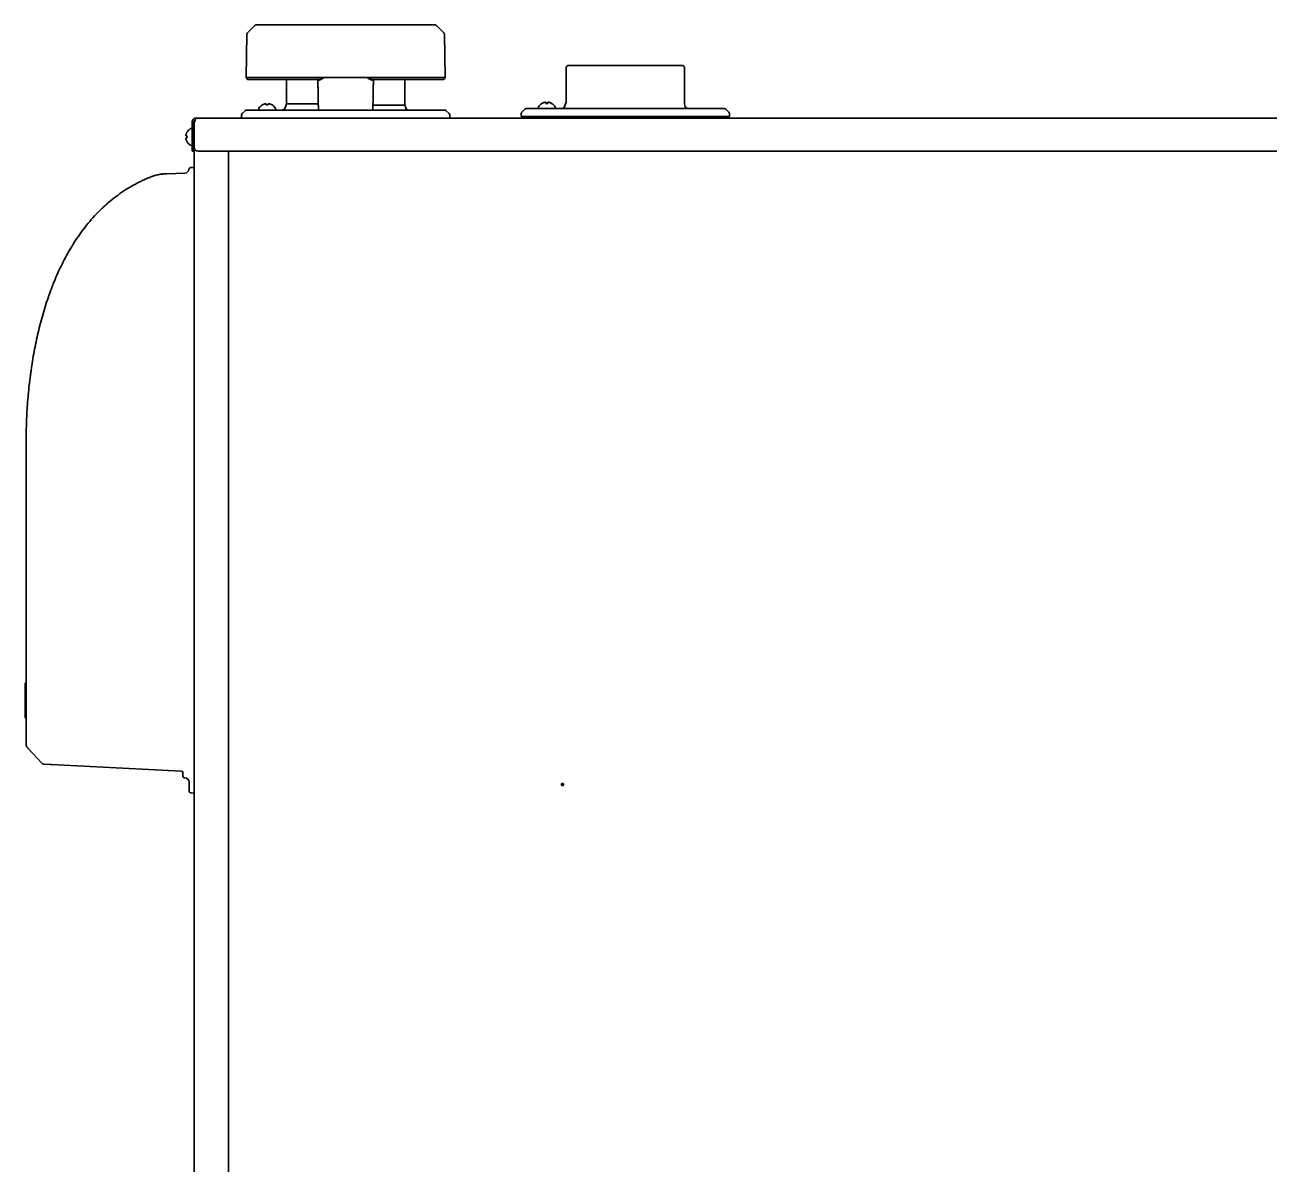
# Model space of a CAD drawing. Header units: inches. Extents: x 786 to 5755, y 618 to 5453.
# Drawn here: x 4505 to 5097, y 3431 to 3973 of the extents above; entities that cross this region are included whole.
import ezdxf

# ---------------------------------------------------------------- set-up
doc = ezdxf.new("R2010")
doc.units = ezdxf.units.IN
doc.layers.add('1', color=7, linetype='Continuous', true_color=0xffffff)

msp = doc.modelspace()

# ---------------------------------------------------------------- linework, layer by layer
at = {"layer": '1', "color": 7, "linetype": 'Continuous', "lineweight": 35}
for p, q in [((4611.11, 3969.24), (4614.59, 3972.67)), ((4700.2, 3972.96), (4615.29, 3972.96)), ((4700.9, 3972.67), (4704.39, 3969.24)), ((4610.45, 3947.96), (4610.81, 3968.55)), ((4704.69, 3968.55), (4705.05, 3947.96)), ((4780.5, 3953.66), (4763.66, 3953.66)), ((4780.5, 3953.66), (4763.66, 3953.66)), ((4782.92, 3953.66), (4780.5, 3953.66)), ((4782.92, 3953.66), (4780.5, 3953.66)), ((4784.68, 3953.66), (4782.92, 3953.66)), ((4784.68, 3953.66), (4782.92, 3953.66)), ((4796.83, 3953.66), (4784.68, 3953.66)), ((4796.83, 3953.66), (4784.68, 3953.66)), ((4798.59, 3953.66), (4796.83, 3953.66)), ((4798.59, 3953.66), (4796.83, 3953.66)), ((4801.02, 3953.66), (4798.59, 3953.66)), ((4801.02, 3953.66), (4798.59, 3953.66)), ((4817.86, 3953.66), (4801.02, 3953.66)), ((4817.86, 3953.66), (4801.02, 3953.66)), ((4610.45, 3947.94), (4610.45, 3947.96)), ((4610.45, 3947.96), (4705.05, 3947.96)), ((4705.05, 3947.96), (4705.05, 3947.94)), ((4762.66, 3936.18), (4762.66, 3952.66)), ((4762.66, 3936.18), (4762.66, 3952.66)), ((4818.86, 3952.66), (4818.86, 3935.41)), ((4818.86, 3952.66), (4818.86, 3935.41)), ((4611.45, 3946.96), (4644.9, 3946.96)), ((4629.65, 3935.48), (4629.65, 3946.96)), ((4629.65, 3935.48), (4629.65, 3946.96)), ((4670.59, 3946.96), (4704.05, 3946.96)), ((4685.85, 3946.96), (4685.85, 3934.71)), ((4685.85, 3946.96), (4685.85, 3934.71)), ((4751.14, 3935.63), (4751.14, 3935.6)), ((4755.74, 3935.6), (4755.74, 3935.63)), ((4761.92, 3934.14), (4762.66, 3936.18)), ((4761.92, 3934.14), (4762.66, 3936.18)), ((4608.25, 3928.66), (4608.25, 3930.04)), ((4608.25, 3928.66), (4608.25, 3930.04)), ((4608.54, 3930.75), (4609.95, 3932.16)), ((4608.54, 3930.75), (4609.95, 3932.16)), ((4704.83, 3932.46), (4610.66, 3932.46)), ((4704.83, 3932.46), (4610.66, 3932.46)), ((4616.43, 3932.89), (4616.43, 3933.09)), ((4620.42, 3932.46), (4616.82, 3932.49)), ((4618.15, 3934.95), (4618.15, 3934.92)), ((4622.75, 3934.88), (4622.75, 3934.91)), ((4624.43, 3933.02), (4624.43, 3932.82)), ((4628.91, 3933.44), (4629.65, 3935.48)), ((4628.91, 3933.44), (4629.65, 3935.48)), ((4644.63, 3935.48), (4629.65, 3935.48)), ((4644.63, 3935.48), (4629.65, 3935.48)), ((4685.85, 3934.71), (4670.83, 3934.71)), ((4685.85, 3934.71), (4670.83, 3934.71)), ((4685.85, 3934.71), (4686.31, 3933.44)), ((4685.85, 3934.71), (4686.31, 3933.44)), ((4705.54, 3932.16), (4706.95, 3930.75)), ((4705.54, 3932.16), (4706.95, 3930.75)), ((4707.25, 3930.04), (4707.25, 3928.66)), ((4707.25, 3930.04), (4707.25, 3928.66)), ((4741.26, 3929.36), (4741.26, 3930.74)), ((4741.26, 3929.36), (4741.26, 3930.74)), ((4741.55, 3931.45), (4742.97, 3932.86)), ((4741.55, 3931.45), (4742.97, 3932.86)), ((4837.85, 3933.16), (4743.67, 3933.16)), ((4837.85, 3933.16), (4743.67, 3933.16)), ((4749.44, 3933.56), (4749.44, 3933.76)), ((4757.44, 3933.76), (4757.44, 3933.56)), ((4818.86, 3935.41), (4819.32, 3934.14)), ((4818.86, 3935.41), (4819.32, 3934.14)), ((4838.55, 3932.86), (4839.97, 3931.45)), ((4838.55, 3932.86), (4839.97, 3931.45)), ((4840.26, 3930.74), (4840.26, 3929.36)), ((4840.26, 3930.74), (4840.26, 3929.36)), ((4584.76, 3926.86), (4584.76, 3926.74)), ((4584.76, 3926.74), (4584.76, 3925.9)), ((4584.76, 3925.9), (4584.76, 3914.86)), ((4585.56, 3926.86), (4585.56, 3926.74)), ((4585.56, 3925.9), (4585.56, 3926.74)), ((4585.56, 3925.9), (4585.56, 3914.86)), ((4585.66, 3925.9), (4585.66, 3914.86)), ((4585.85, 3926.74), (4585.9, 3926.86)), ((4586.81, 3928.66), (4586.56, 3928.66)), ((4586.81, 3928.66), (4586.79, 3928.65)), ((5580.26, 3928.66), (4586.81, 3928.66)), ((4741.26, 3929.36), (4799.36, 3929.36)), ((4741.26, 3929.36), (4799.36, 3929.36)), ((4775.85, 3929.36), (4775.85, 3928.66)), ((4775.85, 3929.36), (4775.85, 3928.66)), ((4799.36, 3929.36), (4840.26, 3929.36)), ((4799.36, 3929.36), (4840.26, 3929.36)), ((4582.31, 3921.96), (4582.28, 3921.96)), ((4584.16, 3923.66), (4584.36, 3923.66)), ((4585.56, 3921.26), (4585.66, 3921.26)), ((4585.66, 3918.06), (4585.56, 3918.06)), ((4582.28, 3917.36), (4582.31, 3917.36)), ((4584.36, 3915.66), (4584.16, 3915.66)), ((4584.76, 3912.86), (4584.76, 3914.86)), ((4584.76, 3912.86), (4585.56, 3912.86)), ((4585.56, 3912.86), (4585.56, 3914.86)), ((4585.76, 3914.22), (4585.76, 2861.38)), ((4587.66, 3912.86), (5583.66, 3912.86)), ((4601.96, 3912.85), (4601.96, 2768.2)), ((4581.31, 3902.5), (4572.77, 3902.2)), ((4585.74, 3905.16), (4584.18, 3905.1)), ((4585.74, 3903.69), (4585.74, 3905.16)), ((4585.74, 3897.61), (4585.74, 3903.69)), ((4585.76, 3899.63), (4585.74, 3899.63)), ((4585.74, 3894.08), (4585.74, 3897.61)), ((4585.74, 3894.08), (4585.74, 3624.23)), ((4505.74, 3774), (4505.74, 3631.05)), ((4585.76, 3748.83), (4585.74, 3748.83)), ((4505.24, 3659.92), (4505.74, 3659.92)), ((4505.18, 3654.54), (4505.24, 3654.54)), ((4505.24, 3648.78), (4505.18, 3648.78)), ((4505.24, 3651.41), (4505.24, 3651.07)), ((4505.24, 3643.39), (4505.74, 3643.39)), ((4506.56, 3628.98), (4506.58, 3628.96)), ((4506.58, 3628.96), (4513.45, 3621.72)), ((4585.74, 3620.7), (4585.74, 3624.23)), ((4585.74, 3623.57), (4585.76, 3623.57)), ((4514.13, 3621.41), (4514.32, 3621.4)), ((4514.32, 3621.4), (4517.21, 3621.25)), ((4517.21, 3621.25), (4517.69, 3621.22)), ((4517.69, 3621.22), (4579.59, 3617.98)), ((4579.59, 3617.98), (4579.68, 3617.97)), ((4580.24, 3617.72), (4580.24, 3617.03)), ((4580.24, 3617.03), (4580.24, 3615.86)), ((4585.76, 3620.74), (4585.74, 3620.74)), ((4585.74, 3609.12), (4585.74, 3620.7)), ((4581.2, 3614.86), (4581.31, 3614.86)), ((4583.24, 3612.86), (4583.24, 3608.71)), ((4584.2, 3607.71), (4585.74, 3607.65)), ((4585.74, 3607.65), (4585.74, 3609.12))]:
    msp.add_line(p, q, dxfattribs=at)
for centre, radius, start, end in [((4615.29, 3971.96), 1, 90, 134.5), ((4700.2, 3971.96), 1, 45.5, 90), ((4611.81, 3968.53), 1, 134.5, 179), ((4703.69, 3968.53), 1, 1, 45.5), ((4763.66, 3952.66), 1, 90, 180), ((4763.66, 3952.66), 1, 90, 180), ((4817.86, 3952.66), 1, 0, 90), ((4817.86, 3952.66), 1, 0, 90), ((4611.45, 3947.96), 1, 181, 270), ((4704.05, 3947.96), 1, 270, 359), ((4753.64, 3931.54), 4.8, 121.37271, 149.69882), ((4753.24, 3931.54), 4.8, 30.30118, 58.62729), ((4609.25, 3930.04), 1, 135, 180), ((4609.25, 3930.04), 1, 135, 180), ((4610.66, 3931.46), 1, 90, 135), ((4610.66, 3931.46), 1, 90, 135), ((4616.83, 3933.09), 0.4, 149.19882, 179.5), ((4616.83, 3932.89), 0.4, 179.5, 269.5), ((4620.61, 3930.83), 4.8, 121.08135, 149.19882), ((4618.22, 3931.88), 0.6, 75.45719, 89.5), ((4620.41, 3931.15), 3.78, 89.50347, 97.10405), ((4620.41, 3931.15), 3.78, 81.89593, 89.49655), ((4620.21, 3930.84), 4.8, 29.80118, 57.91627), ((4624.03, 3932.82), 0.4, 292.86625, 359.5), ((4624.03, 3933.02), 0.4, 359.5, 29.80118), ((4627.5, 3933.96), 1.5, 270, 340), ((4627.5, 3933.96), 1.5, 270, 340), ((4687.72, 3933.96), 1.5, 200, 270), ((4687.72, 3933.96), 1.5, 200, 270), ((4704.83, 3931.46), 1, 45, 90), ((4704.83, 3931.46), 1, 45, 90), ((4706.25, 3930.04), 1, 0, 45), ((4706.25, 3930.04), 1, 0, 45), ((4742.26, 3930.74), 1, 135, 180), ((4742.26, 3930.74), 1, 135, 180), ((4743.67, 3932.16), 1, 90, 135), ((4743.67, 3932.16), 1, 90, 135), ((4749.84, 3933.76), 0.4, 149.69882, 180), ((4749.84, 3933.56), 0.4, 180, 270), ((4757.04, 3933.56), 0.4, 270, 0), ((4757.04, 3933.76), 0.4, 0, 30.30118), ((4760.51, 3934.66), 1.5, 270, 340), ((4760.51, 3934.66), 1.5, 270, 340), ((4820.73, 3934.66), 1.5, 200, 270), ((4820.73, 3934.66), 1.5, 200, 270), ((4837.85, 3932.16), 1, 45, 90), ((4837.85, 3932.16), 1, 45, 90), ((4839.26, 3930.74), 1, 0, 45), ((4839.26, 3930.74), 1, 0, 45), ((4587.66, 3925.9), 2, 155, 180), ((4586.38, 3919.46), 4.8, 120.30118, 148.62729), ((4584.16, 3923.26), 0.4, 90, 120.30118), ((4584.36, 3923.26), 0.4, 0, 90), ((4586.38, 3919.86), 4.8, 211.37271, 239.69882), ((4584.16, 3916.06), 0.4, 239.69882, 270), ((4584.36, 3916.06), 0.4, 270, 0), ((4587.66, 3914.86), 2, 180, 270), ((4581.24, 3904.5), 2, 272, 352.37643), ((4584.21, 3904.1), 1, 92, 172.37643), ((4584.76, 3741.62), 1, 348.582, 0), ((4514.18, 3622.41), 1, 223.5, 267), ((4581.24, 3615.86), 1, 180, 268), ((4581.24, 3612.86), 2, 0, 88), ((4584.24, 3608.71), 1, 180, 268)]:
    msp.add_arc(centre, radius, start, end, dxfattribs=at)
at = {"layer": '1', "color": 7, "linetype": 'Continuous', "lineweight": 35, "extrusion": (0, 0, -1)}
for centre, major_axis, ratio, start_param, end_param in [((4584.22, 3904.1), (0.035, -0.999), 0.99992, 1.732165, 3.141593), ((4508.74, 3631.05), (-0.03, 3), 0.999945, 4.711245, 4.721764), ((4508.01, 3630.36), (-1.45, -1.38), 0.215792, 5.749991, 6.283185), ((4508.03, 3630.34), (-1.45, -1.38), 0.267944, 5.759002, 6.283185)]:
    msp.add_ellipse(centre, major_axis=major_axis, ratio=ratio, start_param=start_param, end_param=end_param, dxfattribs=at)
at = {"layer": '1', "color": 7, "linetype": 'Continuous', "lineweight": 35}
for points, knots in [([(4647.67, 3947.94), (4647.65, 3947.93), (4647.63, 3947.92), (4647.59, 3947.91), (4647.56, 3947.89), (4647.52, 3947.88), (4647.49, 3947.86), (4647.45, 3947.85), (4647.42, 3947.83), (4647.38, 3947.82), (4647.35, 3947.8), (4647.32, 3947.79), (4647.28, 3947.77), (4647.25, 3947.76), (4647.22, 3947.74), (4647.18, 3947.73), (4647.15, 3947.72), (4647.12, 3947.7), (4647.09, 3947.69), (4647.06, 3947.68), (4647.03, 3947.66), (4647, 3947.65), (4646.97, 3947.64), (4646.94, 3947.62), (4646.91, 3947.61), (4646.88, 3947.6), (4646.85, 3947.59), (4646.82, 3947.57), (4646.79, 3947.56), (4646.76, 3947.55), (4646.74, 3947.54), (4646.71, 3947.53), (4646.68, 3947.51), (4646.66, 3947.5), (4646.63, 3947.49), (4646.6, 3947.48), (4646.58, 3947.47), (4646.55, 3947.46), (4646.53, 3947.45), (4646.5, 3947.44), (4646.48, 3947.43), (4646.45, 3947.42), (4646.43, 3947.41), (4646.41, 3947.4), (4646.38, 3947.39), (4646.36, 3947.38), (4646.34, 3947.37), (4646.31, 3947.36), (4646.29, 3947.35), (4646.27, 3947.34), (4646.25, 3947.33), (4646.23, 3947.33), (4646.21, 3947.32), (4646.19, 3947.31), (4646.17, 3947.3), (4646.15, 3947.29), (4646.13, 3947.29), (4646.11, 3947.28), (4646.09, 3947.27), (4646.07, 3947.26), (4646.05, 3947.26), (4646.03, 3947.25), (4646.01, 3947.24), (4645.99, 3947.24), (4645.98, 3947.23), (4645.96, 3947.22), (4645.94, 3947.22), (4645.91, 3947.21), (4645.87, 3947.19), (4645.82, 3947.17), (4645.77, 3947.15), (4645.73, 3947.14), (4645.68, 3947.12), (4645.63, 3947.11), (4645.59, 3947.09), (4645.54, 3947.08), (4645.5, 3947.06), (4645.45, 3947.05), (4645.41, 3947.04), (4645.37, 3947.03), (4645.33, 3947.02), (4645.29, 3947.01), (4645.26, 3947), (4645.22, 3946.99), (4645.18, 3946.99), (4645.15, 3946.98), (4645.11, 3946.97), (4645.08, 3946.97), (4645.05, 3946.97), (4645.02, 3946.96), (4644.99, 3946.96), (4644.96, 3946.96), (4644.93, 3946.96), (4644.91, 3946.96), (4644.9, 3946.96)], [0, 0, 0, 0, 0.011672, 0.023259, 0.03476, 0.046176, 0.057505, 0.068749, 0.079908, 0.09098, 0.101967, 0.112867, 0.123682, 0.134411, 0.145054, 0.155611, 0.166082, 0.176467, 0.186766, 0.196979, 0.207106, 0.217146, 0.227101, 0.23697, 0.246752, 0.256449, 0.266059, 0.275583, 0.285021, 0.294373, 0.303639, 0.312819, 0.321912, 0.33092, 0.339841, 0.348677, 0.357426, 0.36609, 0.374667, 0.383158, 0.391564, 0.399883, 0.408116, 0.416263, 0.424325, 0.4323, 0.44019, 0.447994, 0.455712, 0.463344, 0.47089, 0.478351, 0.485726, 0.493015, 0.500218, 0.507336, 0.514368, 0.521315, 0.528176, 0.534951, 0.541641, 0.548246, 0.554765, 0.561199, 0.567547, 0.573811, 0.579988, 0.586081, 0.604999, 0.623671, 0.642098, 0.660281, 0.67822, 0.695916, 0.713369, 0.73058, 0.74755, 0.76428, 0.780769, 0.79702, 0.813033, 0.828809, 0.844349, 0.859653, 0.874723, 0.88956, 0.904165, 0.918538, 0.932682, 0.946598, 0.960286, 0.973748, 0.986986, 1, 1, 1, 1]), ([(4645.12, 3946.71), (4645.12, 3946.71), (4645.13, 3946.71), (4645.14, 3946.71), (4645.15, 3946.71), (4645.17, 3946.71), (4645.18, 3946.72), (4645.19, 3946.72), (4645.2, 3946.72), (4645.22, 3946.72), (4645.23, 3946.72), (4645.24, 3946.72), (4645.26, 3946.73), (4645.27, 3946.73), (4645.29, 3946.73), (4645.3, 3946.73), (4645.32, 3946.74), (4645.33, 3946.74), (4645.35, 3946.74), (4645.36, 3946.75), (4645.38, 3946.75), (4645.39, 3946.76), (4645.41, 3946.76), (4645.42, 3946.76), (4645.44, 3946.77), (4645.45, 3946.77), (4645.47, 3946.78), (4645.49, 3946.79), (4645.5, 3946.79), (4645.52, 3946.8), (4645.57, 3946.81), (4645.65, 3946.84), (4645.77, 3946.9), (4645.9, 3946.96), (4646.02, 3947.02), (4646.14, 3947.08), (4646.26, 3947.14), (4646.36, 3947.2), (4646.46, 3947.25), (4646.56, 3947.31), (4646.66, 3947.36), (4646.74, 3947.41), (4646.81, 3947.45), (4646.86, 3947.47), (4646.9, 3947.5), (4646.95, 3947.53), (4647, 3947.56), (4647.05, 3947.59), (4647.1, 3947.62), (4647.16, 3947.64), (4647.21, 3947.68), (4647.26, 3947.71), (4647.32, 3947.74), (4647.37, 3947.77), (4647.43, 3947.8), (4647.49, 3947.84), (4647.55, 3947.87), (4647.61, 3947.9), (4647.65, 3947.93), (4647.67, 3947.94)], [0, 0, 0, 0, 0.006738, 0.013499, 0.020284, 0.027094, 0.033929, 0.04079, 0.047676, 0.05459, 0.06153, 0.068497, 0.075493, 0.082517, 0.089569, 0.096651, 0.103762, 0.110903, 0.118075, 0.125278, 0.132512, 0.139777, 0.147075, 0.154405, 0.161768, 0.169164, 0.176594, 0.184057, 0.191555, 0.199088, 0.206656, 0.254567, 0.305162, 0.358506, 0.414655, 0.457585, 0.501321, 0.545878, 0.578226, 0.612681, 0.649245, 0.687919, 0.704392, 0.721099, 0.738041, 0.755219, 0.772632, 0.79028, 0.808165, 0.826285, 0.844641, 0.863233, 0.882062, 0.901126, 0.920428, 0.939966, 0.95974, 0.979752, 1, 1, 1, 1]), ([(4670.59, 3946.96), (4670.59, 3946.96), (4670.58, 3946.96), (4670.56, 3946.96), (4670.55, 3946.96), (4670.54, 3946.96), (4670.52, 3946.96), (4670.51, 3946.96), (4670.49, 3946.96), (4670.48, 3946.96), (4670.46, 3946.96), (4670.44, 3946.97), (4670.43, 3946.97), (4670.41, 3946.97), (4670.4, 3946.97), (4670.38, 3946.97), (4670.36, 3946.98), (4670.35, 3946.98), (4670.33, 3946.98), (4670.31, 3946.99), (4670.29, 3946.99), (4670.27, 3946.99), (4670.26, 3947), (4670.24, 3947), (4670.22, 3947), (4670.2, 3947.01), (4670.18, 3947.01), (4670.16, 3947.02), (4670.14, 3947.02), (4670.12, 3947.03), (4670.1, 3947.03), (4670.08, 3947.04), (4670.06, 3947.04), (4670.04, 3947.05), (4670.02, 3947.06), (4670, 3947.06), (4669.98, 3947.07), (4669.96, 3947.08), (4669.94, 3947.08), (4669.92, 3947.09), (4669.89, 3947.1), (4669.87, 3947.1), (4669.85, 3947.11), (4669.83, 3947.12), (4669.8, 3947.13), (4669.78, 3947.13), (4669.76, 3947.14), (4669.73, 3947.15), (4669.71, 3947.16), (4669.68, 3947.17), (4669.66, 3947.18), (4669.63, 3947.19), (4669.61, 3947.2), (4669.58, 3947.2), (4669.56, 3947.21), (4669.53, 3947.22), (4669.51, 3947.23), (4669.48, 3947.24), (4669.45, 3947.25), (4669.43, 3947.26), (4669.4, 3947.28), (4669.37, 3947.29), (4669.34, 3947.3), (4669.3, 3947.31), (4669.27, 3947.32), (4669.24, 3947.34), (4669.2, 3947.35), (4669.17, 3947.37), (4669.13, 3947.38), (4669.09, 3947.4), (4669.05, 3947.41), (4669.02, 3947.43), (4668.97, 3947.44), (4668.93, 3947.46), (4668.89, 3947.48), (4668.85, 3947.5), (4668.8, 3947.52), (4668.76, 3947.54), (4668.71, 3947.56), (4668.66, 3947.58), (4668.62, 3947.6), (4668.57, 3947.62), (4668.52, 3947.64), (4668.46, 3947.66), (4668.41, 3947.69), (4668.36, 3947.71), (4668.3, 3947.73), (4668.25, 3947.76), (4668.19, 3947.78), (4668.13, 3947.81), (4668.07, 3947.83), (4668.01, 3947.86), (4667.95, 3947.88), (4667.89, 3947.91), (4667.85, 3947.93), (4667.83, 3947.94)], [0, 0, 0, 0, 0.00651, 0.01307, 0.019681, 0.026343, 0.033056, 0.03982, 0.046635, 0.053501, 0.060419, 0.067389, 0.07441, 0.081484, 0.088609, 0.095787, 0.103017, 0.1103, 0.117636, 0.125024, 0.132465, 0.139959, 0.147506, 0.155106, 0.16276, 0.170467, 0.178228, 0.186042, 0.193911, 0.201833, 0.209809, 0.217839, 0.225924, 0.234062, 0.242255, 0.250503, 0.258805, 0.267162, 0.275573, 0.28404, 0.292561, 0.301137, 0.309768, 0.318455, 0.327197, 0.335993, 0.344846, 0.353753, 0.362716, 0.371735, 0.38081, 0.38994, 0.399125, 0.408367, 0.417664, 0.42659, 0.435804, 0.445304, 0.455092, 0.465168, 0.475531, 0.486183, 0.497122, 0.50835, 0.519867, 0.531672, 0.543766, 0.556149, 0.568821, 0.581782, 0.595033, 0.608573, 0.622403, 0.636523, 0.650932, 0.665631, 0.68062, 0.695899, 0.711469, 0.727328, 0.743477, 0.759916, 0.776646, 0.793665, 0.810975, 0.828574, 0.846463, 0.864642, 0.883111, 0.90187, 0.920918, 0.940255, 0.959881, 0.979796, 1, 1, 1, 1]), ([(4667.83, 3947.94), (4667.84, 3947.93), (4667.86, 3947.92), (4667.89, 3947.91), (4667.91, 3947.89), (4667.94, 3947.87), (4667.97, 3947.86), (4668, 3947.84), (4668.03, 3947.82), (4668.06, 3947.81), (4668.08, 3947.79), (4668.11, 3947.78), (4668.14, 3947.76), (4668.16, 3947.74), (4668.19, 3947.73), (4668.22, 3947.71), (4668.24, 3947.7), (4668.27, 3947.68), (4668.3, 3947.67), (4668.32, 3947.65), (4668.35, 3947.64), (4668.37, 3947.62), (4668.4, 3947.61), (4668.42, 3947.6), (4668.45, 3947.58), (4668.47, 3947.57), (4668.5, 3947.55), (4668.52, 3947.54), (4668.54, 3947.53), (4668.57, 3947.51), (4668.59, 3947.5), (4668.61, 3947.49), (4668.64, 3947.47), (4668.66, 3947.46), (4668.68, 3947.45), (4668.71, 3947.44), (4668.73, 3947.42), (4668.75, 3947.41), (4668.77, 3947.4), (4668.79, 3947.39), (4668.82, 3947.37), (4668.84, 3947.36), (4668.86, 3947.35), (4668.88, 3947.34), (4668.9, 3947.33), (4668.92, 3947.32), (4668.94, 3947.3), (4668.96, 3947.29), (4668.98, 3947.28), (4669, 3947.27), (4669.02, 3947.26), (4669.04, 3947.25), (4669.06, 3947.24), (4669.08, 3947.23), (4669.1, 3947.22), (4669.11, 3947.21), (4669.13, 3947.2), (4669.15, 3947.19), (4669.17, 3947.18), (4669.19, 3947.17), (4669.2, 3947.16), (4669.22, 3947.15), (4669.24, 3947.14), (4669.26, 3947.13), (4669.27, 3947.12), (4669.29, 3947.11), (4669.31, 3947.11), (4669.32, 3947.1), (4669.34, 3947.09), (4669.35, 3947.08), (4669.37, 3947.07), (4669.38, 3947.06), (4669.4, 3947.06), (4669.42, 3947.05), (4669.43, 3947.04), (4669.45, 3947.03), (4669.5, 3947), (4669.6, 3946.96), (4669.73, 3946.9), (4669.85, 3946.84), (4669.93, 3946.81), (4669.99, 3946.79), (4670.02, 3946.78), (4670.05, 3946.77), (4670.08, 3946.76), (4670.11, 3946.75), (4670.14, 3946.75), (4670.17, 3946.74), (4670.2, 3946.73), (4670.23, 3946.73), (4670.25, 3946.72), (4670.28, 3946.72), (4670.31, 3946.72), (4670.33, 3946.71), (4670.35, 3946.71), (4670.37, 3946.71), (4670.38, 3946.71)], [0, 0, 0, 0, 0.009824, 0.019593, 0.029307, 0.038966, 0.04857, 0.058119, 0.067613, 0.077053, 0.086437, 0.095767, 0.105042, 0.114262, 0.123427, 0.132537, 0.141593, 0.150594, 0.15954, 0.168431, 0.177267, 0.186049, 0.194776, 0.203448, 0.212066, 0.220629, 0.229137, 0.237591, 0.24599, 0.254335, 0.262624, 0.27086, 0.27904, 0.287167, 0.295238, 0.303256, 0.311218, 0.319127, 0.326981, 0.33478, 0.342525, 0.350216, 0.357852, 0.365434, 0.372962, 0.380435, 0.387854, 0.395219, 0.40253, 0.409787, 0.416989, 0.424137, 0.431232, 0.438272, 0.445258, 0.45219, 0.459068, 0.465892, 0.472662, 0.479379, 0.486041, 0.49265, 0.499205, 0.505706, 0.512153, 0.518547, 0.524887, 0.531174, 0.537407, 0.543586, 0.549712, 0.555785, 0.561804, 0.56777, 0.573683, 0.579542, 0.585348, 0.641474, 0.6948, 0.745383, 0.793286, 0.807889, 0.822363, 0.836709, 0.85093, 0.865031, 0.879012, 0.892877, 0.90663, 0.920272, 0.933808, 0.94724, 0.960572, 0.973807, 0.986949, 1, 1, 1, 1]), ([(4644.54, 3946.91), (4644.54, 3946.91), (4644.54, 3946.9), (4644.55, 3946.89), (4644.55, 3946.88), (4644.55, 3946.87), (4644.55, 3946.87), (4644.55, 3946.86), (4644.55, 3946.85), (4644.55, 3946.84), (4644.56, 3946.83), (4644.56, 3946.83), (4644.56, 3946.82), (4644.56, 3946.81), (4644.56, 3946.8), (4644.57, 3946.79), (4644.57, 3946.78), (4644.58, 3946.77), (4644.58, 3946.76), (4644.59, 3946.75), (4644.59, 3946.74), (4644.6, 3946.73), (4644.6, 3946.73), (4644.61, 3946.72), (4644.62, 3946.72), (4644.63, 3946.72), (4644.63, 3946.71), (4644.64, 3946.71), (4644.65, 3946.71), (4644.65, 3946.71)], [0, 0, 0, 0, 0.017533, 0.041523, 0.065552, 0.089626, 0.11375, 0.13793, 0.162169, 0.186474, 0.210849, 0.2353, 0.259831, 0.284448, 0.309154, 0.358, 0.406777, 0.455521, 0.50427, 0.55306, 0.601929, 0.650912, 0.700045, 0.749366, 0.798909, 0.84871, 0.898803, 0.949222, 1, 1, 1, 1]), ([(4644.65, 3946.71), (4644.65, 3946.71), (4644.66, 3946.71), (4644.66, 3946.71), (4644.67, 3946.71), (4644.68, 3946.71), (4644.69, 3946.71), (4644.7, 3946.71), (4644.71, 3946.71), (4644.72, 3946.71), (4644.72, 3946.71), (4644.73, 3946.71), (4644.74, 3946.71), (4644.75, 3946.71), (4644.76, 3946.71), (4644.77, 3946.71), (4644.78, 3946.71), (4644.8, 3946.71), (4644.81, 3946.71), (4644.82, 3946.71), (4644.83, 3946.71), (4644.84, 3946.71), (4644.85, 3946.71), (4644.86, 3946.71), (4644.88, 3946.71), (4644.89, 3946.71), (4644.9, 3946.71), (4644.91, 3946.71), (4644.93, 3946.71), (4644.94, 3946.71), (4644.95, 3946.71), (4644.97, 3946.71), (4644.98, 3946.71), (4645, 3946.71), (4645.01, 3946.71), (4645.02, 3946.71), (4645.04, 3946.71), (4645.05, 3946.71), (4645.07, 3946.71), (4645.08, 3946.71), (4645.1, 3946.71), (4645.11, 3946.71), (4645.12, 3946.71)], [0, 0, 0, 0, 0.02538, 0.05074, 0.076081, 0.101403, 0.126705, 0.151987, 0.17725, 0.202494, 0.227718, 0.252922, 0.278107, 0.303273, 0.328419, 0.353545, 0.378653, 0.40374, 0.428808, 0.453857, 0.478886, 0.503896, 0.528886, 0.553857, 0.578808, 0.60374, 0.628652, 0.653545, 0.678418, 0.703272, 0.728106, 0.752921, 0.777717, 0.802493, 0.827249, 0.851986, 0.876704, 0.901402, 0.926081, 0.95074, 0.97538, 1, 1, 1, 1]), ([(4670.38, 3946.71), (4670.38, 3946.71), (4670.39, 3946.71), (4670.41, 3946.71), (4670.42, 3946.71), (4670.44, 3946.71), (4670.45, 3946.71), (4670.47, 3946.71), (4670.48, 3946.71), (4670.5, 3946.71), (4670.51, 3946.71), (4670.53, 3946.71), (4670.54, 3946.71), (4670.55, 3946.71), (4670.57, 3946.71), (4670.58, 3946.71), (4670.59, 3946.71), (4670.61, 3946.71), (4670.62, 3946.71), (4670.63, 3946.71), (4670.64, 3946.71), (4670.65, 3946.71), (4670.67, 3946.71), (4670.68, 3946.71), (4670.69, 3946.71), (4670.7, 3946.71), (4670.71, 3946.71), (4670.72, 3946.71), (4670.73, 3946.71), (4670.74, 3946.71), (4670.75, 3946.71), (4670.76, 3946.71), (4670.77, 3946.71), (4670.78, 3946.71), (4670.79, 3946.71), (4670.8, 3946.71), (4670.8, 3946.71), (4670.81, 3946.71), (4670.82, 3946.71), (4670.83, 3946.71), (4670.84, 3946.71), (4670.84, 3946.71), (4670.84, 3946.71)], [0, 0, 0, 0, 0.024625, 0.049269, 0.073932, 0.098615, 0.123317, 0.148038, 0.172778, 0.197538, 0.222317, 0.247114, 0.271932, 0.296768, 0.321624, 0.346499, 0.371393, 0.396306, 0.421239, 0.446191, 0.471162, 0.496152, 0.521162, 0.546191, 0.571239, 0.596306, 0.621392, 0.646498, 0.671623, 0.696767, 0.721931, 0.747114, 0.772316, 0.797537, 0.822777, 0.848037, 0.873316, 0.898614, 0.923932, 0.949269, 0.974625, 1, 1, 1, 1]), ([(4670.84, 3946.71), (4670.85, 3946.71), (4670.85, 3946.71), (4670.85, 3946.71), (4670.86, 3946.71), (4670.86, 3946.71), (4670.86, 3946.71), (4670.87, 3946.72), (4670.87, 3946.72), (4670.87, 3946.72), (4670.88, 3946.72), (4670.88, 3946.72), (4670.89, 3946.72), (4670.89, 3946.73), (4670.89, 3946.73), (4670.89, 3946.73), (4670.9, 3946.74), (4670.9, 3946.74), (4670.9, 3946.74), (4670.91, 3946.75), (4670.91, 3946.75), (4670.91, 3946.76), (4670.91, 3946.76), (4670.92, 3946.76), (4670.92, 3946.77), (4670.92, 3946.78), (4670.92, 3946.78), (4670.93, 3946.79), (4670.93, 3946.79), (4670.93, 3946.8), (4670.93, 3946.81), (4670.93, 3946.82), (4670.94, 3946.83), (4670.94, 3946.85), (4670.94, 3946.86), (4670.95, 3946.88), (4670.95, 3946.9), (4670.95, 3946.91), (4670.95, 3946.91)], [0, 0, 0, 0, 0.024484, 0.048879, 0.073189, 0.097419, 0.121571, 0.145649, 0.169657, 0.1936, 0.21748, 0.241301, 0.265069, 0.288785, 0.312455, 0.336083, 0.359672, 0.383226, 0.40675, 0.430248, 0.453723, 0.47718, 0.500622, 0.524055, 0.547481, 0.570906, 0.594332, 0.617765, 0.641209, 0.664667, 0.688143, 0.735848, 0.783239, 0.830354, 0.877228, 0.923899, 0.970405, 1, 1, 1, 1]), ([(4751.14, 3935.6), (4751.34, 3935.73), (4751.55, 3935.83), (4751.87, 3935.97), (4751.98, 3936.01), (4752.21, 3936.09), (4752.32, 3936.12), (4752.44, 3936.15)], [0, 0, 0, 0, 0.5, 0.5, 0.75, 0.75, 1, 1, 1, 1]), ([(4753.94, 3935.6), (4753.94, 3935.73), (4753.94, 3935.83), (4753.94, 3935.97), (4753.94, 3936.01), (4753.94, 3936.09), (4753.94, 3936.12), (4753.94, 3936.15)], [0, 0, 0, 0, 0.5, 0.5, 0.75, 0.75, 1, 1, 1, 1]), ([(4618.15, 3934.92), (4618.35, 3935.04), (4618.56, 3935.15), (4618.89, 3935.29), (4619, 3935.33), (4619.22, 3935.4), (4619.34, 3935.43), (4619.45, 3935.46)], [0, 0, 0, 0, 0.5, 0.5, 0.75, 0.75, 1, 1, 1, 1]), ([(4620.95, 3934.9), (4620.95, 3935.02), (4620.95, 3935.13), (4620.95, 3935.27), (4620.95, 3935.31), (4620.95, 3935.38), (4620.95, 3935.42), (4620.95, 3935.45)], [0, 0, 0, 0, 0.5, 0.5, 0.75, 0.75, 1, 1, 1, 1]), ([(4586.41, 3928.65), (4586.3, 3928.64), (4586.19, 3928.62), (4585.97, 3928.56), (4585.87, 3928.52), (4585.67, 3928.42), (4585.57, 3928.37), (4585.39, 3928.23), (4585.31, 3928.16), (4585.16, 3927.99), (4585.09, 3927.9), (4584.97, 3927.71), (4584.92, 3927.61), (4584.84, 3927.41), (4584.81, 3927.3), (4584.77, 3927.08), (4584.76, 3926.97), (4584.76, 3926.86)], [0, 0, 0, 0, 0.125, 0.125, 0.25, 0.25, 0.375, 0.375, 0.5, 0.5, 0.625, 0.625, 0.75, 0.75, 0.875, 0.875, 1, 1, 1, 1]), ([(4586.22, 3927.8), (4586.19, 3927.79), (4586.15, 3927.77), (4586.01, 3927.7), (4585.91, 3927.62), (4585.74, 3927.44), (4585.67, 3927.34), (4585.58, 3927.1), (4585.56, 3926.98), (4585.56, 3926.86)], [0, 0, 0, 0, 0.092302, 0.092302, 0.394868, 0.394868, 0.697434, 0.697434, 1, 1, 1, 1]), ([(4586.79, 3928.65), (4586.71, 3928.63), (4586.64, 3928.57), (4586.49, 3928.38), (4586.42, 3928.24), (4586.27, 3927.91), (4586.2, 3927.72), (4586.05, 3927.3), (4585.97, 3927.08), (4585.9, 3926.86)], [0, 0, 0, 0, 0.25, 0.25, 0.5, 0.5, 0.75, 0.75, 1, 1, 1, 1]), ([(4586.56, 3928.66), (4586.56, 3928.66), (4586.55, 3928.66), (4586.54, 3928.66), (4586.53, 3928.66), (4586.52, 3928.66), (4586.5, 3928.66), (4586.49, 3928.66), (4586.48, 3928.65), (4586.47, 3928.65), (4586.46, 3928.65), (4586.45, 3928.65), (4586.44, 3928.65), (4586.43, 3928.65), (4586.42, 3928.65), (4586.41, 3928.65), (4586.41, 3928.65)], [0, 0, 0, 0, 0.073473, 0.146486, 0.219075, 0.291275, 0.363122, 0.434652, 0.505902, 0.57691, 0.647713, 0.71835, 0.788858, 0.859277, 0.929644, 1, 1, 1, 1]), ([(4582.31, 3920.16), (4582.19, 3920.16), (4582.08, 3920.16), (4581.94, 3920.16), (4581.9, 3920.16), (4581.83, 3920.16), (4581.79, 3920.16), (4581.76, 3920.16)], [0, 0, 0, 0, 0.5, 0.5, 0.75, 0.75, 1, 1, 1, 1]), ([(4582.31, 3917.36), (4582.19, 3917.56), (4582.08, 3917.77), (4581.94, 3918.09), (4581.9, 3918.2), (4581.83, 3918.43), (4581.79, 3918.54), (4581.76, 3918.66)], [0, 0, 0, 0, 0.5, 0.5, 0.75, 0.75, 1, 1, 1, 1]), ([(4564.51, 3900.44), (4564.15, 3900.29), (4563.8, 3900.14), (4563.26, 3899.91), (4563.08, 3899.84), (4562.73, 3899.68), (4562.55, 3899.61), (4561.67, 3899.21), (4560.97, 3898.89), (4559.59, 3898.21), (4558.22, 3897.52), (4556.87, 3896.78), (4554.88, 3895.65), (4553.58, 3894.85), (4551.02, 3893.17), (4549.78, 3892.29), (4547.33, 3890.45), (4546.13, 3889.49), (4544.37, 3887.99), (4543.79, 3887.48), (4542.65, 3886.43), (4542.09, 3885.91), (4540.42, 3884.3), (4539.35, 3883.2), (4537.27, 3880.94), (4536.26, 3879.79), (4534.31, 3877.42), (4533.37, 3876.22), (4531.54, 3873.75), (4530.66, 3872.5), (4529.37, 3870.58), (4528.74, 3869.61), (4528.12, 3868.63), (4527.82, 3868.14), (4527.72, 3867.97), (4527.52, 3867.64), (4526.61, 3866.16), (4525.75, 3864.66), (4524.27, 3861.96), (4523.56, 3860.59), (4522.19, 3857.84), (4521.54, 3856.45), (4520.27, 3853.65), (4519.67, 3852.23), (4518.79, 3850.09), (4518.51, 3849.38), (4517.95, 3847.94), (4517.67, 3847.22), (4516.87, 3845.05), (4516.36, 3843.59), (4515.38, 3840.68), (4514.91, 3839.21), (4514.01, 3836.27), (4513.59, 3834.8), (4512.78, 3831.84), (4512.39, 3830.35), (4511.66, 3827.38), (4511.31, 3825.88), (4510.64, 3822.89), (4510.02, 3819.88), (4509.18, 3815.35), (4508.68, 3812.32), (4508.34, 3810.03), (4508.23, 3809.27), (4508.06, 3808.13), (4508.01, 3807.74), (4507.91, 3806.98), (4507.65, 3805.07), (4507.24, 3801.63), (4506.93, 3798.57), (4506.65, 3795.51), (4506.52, 3793.98), (4506.3, 3790.91), (4506.2, 3789.38), (4506.03, 3786.3), (4505.96, 3784.77), (4505.85, 3781.69), (4505.81, 3780.16), (4505.75, 3777.08), (4505.74, 3775.54), (4505.74, 3774)], [0, 0, 0, 0, 0.007813, 0.007813, 0.011719, 0.011719, 0.015625, 0.015625, 0.03125, 0.03125, 0.046875, 0.0625, 0.0625, 0.09375, 0.09375, 0.125, 0.125, 0.15625, 0.15625, 0.171875, 0.171875, 0.1875, 0.1875, 0.21875, 0.21875, 0.25, 0.25, 0.28125, 0.28125, 0.3125, 0.3125, 0.328125, 0.335938, 0.335938, 0.339844, 0.339844, 0.34375, 0.375, 0.375, 0.40625, 0.40625, 0.4375, 0.4375, 0.46875, 0.46875, 0.484375, 0.484375, 0.5, 0.5, 0.53125, 0.53125, 0.5625, 0.5625, 0.59375, 0.59375, 0.625, 0.625, 0.65625, 0.65625, 0.6875, 0.71875, 0.75, 0.75, 0.765625, 0.765625, 0.773438, 0.773438, 0.78125, 0.8125, 0.84375, 0.84375, 0.875, 0.875, 0.90625, 0.90625, 0.9375, 0.9375, 0.96875, 0.96875, 1, 1, 1, 1]), ([(4564.54, 3900.45), (4564.54, 3900.45), (4564.54, 3900.45), (4564.53, 3900.45), (4564.52, 3900.44), (4564.51, 3900.44)], [0, 0, 0, 0, 0.022734, 0.022734, 1, 1, 1, 1]), ([(4572.74, 3902.2), (4572.57, 3902.2), (4572.39, 3902.19), (4572.04, 3902.17), (4571.87, 3902.16), (4571.52, 3902.13), (4571.34, 3902.11), (4570.99, 3902.08), (4570.82, 3902.06), (4570.29, 3901.99), (4569.95, 3901.94), (4569.25, 3901.83), (4568.91, 3901.76), (4568.22, 3901.61), (4567.88, 3901.53), (4567.2, 3901.36), (4566.86, 3901.26), (4566.36, 3901.11), (4566.19, 3901.05), (4565.86, 3900.94), (4565.69, 3900.88), (4565.19, 3900.71), (4564.87, 3900.58), (4564.54, 3900.45)], [0, 0, 0, 0, 0.0625, 0.0625, 0.125, 0.125, 0.1875, 0.1875, 0.25, 0.25, 0.375, 0.375, 0.5, 0.5, 0.625, 0.625, 0.75, 0.75, 0.8125, 0.8125, 0.875, 0.875, 1, 1, 1, 1]), ([(4505.24, 3659.92), (4505.24, 3659.92), (4505.24, 3659.91), (4505.24, 3659.83), (4505.24, 3659.6), (4505.24, 3659.31), (4505.24, 3659.04), (4505.24, 3658.82), (4505.24, 3658.58), (4505.24, 3658.23), (4505.24, 3657.71), (4505.24, 3656.98), (4505.24, 3656.12), (4505.24, 3655.14), (4505.24, 3653.8), (4505.24, 3652.48), (4505.24, 3651.66)], [0, 0, 0, 0, 0.031719, 0.144489, 0.250289, 0.347718, 0.39304, 0.436034, 0.477966, 0.519974, 0.60332, 0.684165, 0.760512, 0.830612, 0.89347, 1, 1, 1, 1]), ([(4505.24, 3651.66), (4505.24, 3650.83), (4505.24, 3649.52), (4505.24, 3648.17), (4505.24, 3647.19), (4505.24, 3646.34), (4505.24, 3645.6), (4505.24, 3645.09), (4505.24, 3644.73), (4505.24, 3644.49), (4505.24, 3644.28), (4505.24, 3644), (4505.24, 3643.72), (4505.24, 3643.49), (4505.24, 3643.4), (4505.24, 3643.39), (4505.24, 3643.39)], [0, 0, 0, 0, 0.10653, 0.169388, 0.239488, 0.315835, 0.39668, 0.480026, 0.522034, 0.563966, 0.60696, 0.652282, 0.749711, 0.855511, 0.968281, 1, 1, 1, 1]), ([(4505.74, 3631.02), (4505.74, 3630.92), (4505.75, 3630.73), (4505.79, 3630.46), (4505.84, 3630.28), (4505.88, 3630.14), (4505.89, 3630.1), (4505.93, 3630.01), (4505.94, 3629.96), (4505.99, 3629.83), (4506.07, 3629.66), (4506.17, 3629.5), (4506.24, 3629.39), (4506.27, 3629.35), (4506.32, 3629.27), (4506.35, 3629.23), (4506.44, 3629.12), (4506.5, 3629.05), (4506.56, 3628.98)], [0, 0, 0, 0, 0.125, 0.25, 0.375, 0.375, 0.4375, 0.4375, 0.5, 0.5, 0.625, 0.75, 0.75, 0.8125, 0.8125, 0.875, 0.875, 1, 1, 1, 1]), ([(4580.29, 3617.72), (4580.29, 3617.72), (4580.29, 3617.72), (4580.25, 3617.76), (4580.16, 3617.82), (4580.01, 3617.89), (4579.8, 3617.96), (4579.65, 3617.97), (4579.58, 3617.97)], [0, 0, 0, 0, 0.080236, 0.203302, 0.339034, 0.542073, 0.810732, 1, 1, 1, 1])]:
    msp.add_open_spline(points, degree=3, knots=knots, dxfattribs=at)
for points, degree in [([(4644.53, 3947.09), (4644.79, 3932.46)], 1), ([(4670.32, 3946.98), (4670.51, 3946.94)], 1), ([(4670.7, 3932.46), (4670.96, 3947.09)], 1), ([(4752.44, 3936.15), (4752.46, 3936.16), (4752.51, 3936.16), (4752.58, 3936.17), (4752.65, 3936.17), (4752.72, 3936.17), (4752.79, 3936.17), (4752.87, 3936.16), (4752.91, 3936.16), (4752.94, 3936.15)], 3), ([(4752.94, 3936.15), (4752.94, 3936.14), (4752.94, 3936.11), (4752.94, 3936.06), (4752.94, 3936), (4752.94, 3935.94), (4752.94, 3935.87), (4752.94, 3935.8), (4752.94, 3935.71), (4752.94, 3935.64), (4752.94, 3935.6)], 3), ([(4752.94, 3935.6), (4753.1, 3935.62), (4753.44, 3935.65), (4753.77, 3935.62), (4753.94, 3935.6)], 3), ([(4753.94, 3936.15), (4753.96, 3936.16), (4754.01, 3936.16), (4754.09, 3936.17), (4754.16, 3936.17), (4754.23, 3936.17), (4754.3, 3936.17), (4754.37, 3936.16), (4754.41, 3936.16), (4754.44, 3936.15)], 3), ([(4754.44, 3936.15), (4754.49, 3936.14), (4754.6, 3936.11), (4754.76, 3936.06), (4754.92, 3936), (4755.08, 3935.94), (4755.23, 3935.87), (4755.38, 3935.8), (4755.55, 3935.71), (4755.67, 3935.64), (4755.74, 3935.6)], 3), ([(4619.45, 3935.46), (4619.48, 3935.46), (4619.53, 3935.47), (4619.6, 3935.47), (4619.67, 3935.48), (4619.74, 3935.47), (4619.81, 3935.47), (4619.88, 3935.47), (4619.93, 3935.46), (4619.95, 3935.46)], 3), ([(4619.95, 3935.46), (4619.95, 3935.44), (4619.95, 3935.41), (4619.95, 3935.36), (4619.95, 3935.31), (4619.95, 3935.24), (4619.95, 3935.18), (4619.95, 3935.1), (4619.95, 3935.02), (4619.95, 3934.94), (4619.95, 3934.91)], 3), ([(4620.95, 3935.45), (4620.97, 3935.45), (4621.02, 3935.46), (4621.09, 3935.46), (4621.16, 3935.46), (4621.24, 3935.46), (4621.31, 3935.46), (4621.38, 3935.45), (4621.43, 3935.45), (4621.45, 3935.44)], 3), ([(4621.45, 3935.44), (4621.5, 3935.43), (4621.61, 3935.4), (4621.77, 3935.35), (4621.93, 3935.29), (4622.09, 3935.23), (4622.24, 3935.16), (4622.39, 3935.08), (4622.56, 3934.99), (4622.68, 3934.92), (4622.75, 3934.88)], 3), ([(4585.56, 3926.86), (4584.76, 3926.86)], 1), ([(4581.76, 3920.16), (4581.76, 3920.18), (4581.75, 3920.23), (4581.75, 3920.31), (4581.75, 3920.38), (4581.75, 3920.45), (4581.75, 3920.52), (4581.76, 3920.59), (4581.76, 3920.63), (4581.76, 3920.66)], 3), ([(4581.76, 3918.66), (4581.76, 3918.68), (4581.76, 3918.73), (4581.75, 3918.8), (4581.75, 3918.87), (4581.75, 3918.94), (4581.75, 3919.01), (4581.76, 3919.08), (4581.76, 3919.13), (4581.76, 3919.16)], 3), ([(4581.76, 3920.66), (4581.78, 3920.71), (4581.81, 3920.82), (4581.86, 3920.98), (4581.91, 3921.14), (4581.98, 3921.29), (4582.04, 3921.45), (4582.12, 3921.6), (4582.2, 3921.77), (4582.28, 3921.89), (4582.31, 3921.96)], 3), ([(4581.76, 3919.16), (4581.78, 3919.16), (4581.81, 3919.16), (4581.86, 3919.16), (4581.91, 3919.16), (4581.98, 3919.16), (4582.04, 3919.16), (4582.12, 3919.16), (4582.2, 3919.16), (4582.28, 3919.16), (4582.31, 3919.16)], 3), ([(4582.31, 3919.16), (4582.29, 3919.32), (4582.27, 3919.66), (4582.29, 3919.99), (4582.31, 3920.16)], 3), ([(4572.77, 3902.2), (4572.76, 3902.2), (4572.75, 3902.2), (4572.74, 3902.2)], 3)]:
    msp.add_open_spline(points, degree=degree, dxfattribs=at)
at = {"layer": '1', "color": 163, "linetype": 'Continuous', "lineweight": 70}
msp.add_point((4760.93, 3611.66), dxfattribs=at)

doc.saveas('drawing.dxf')
